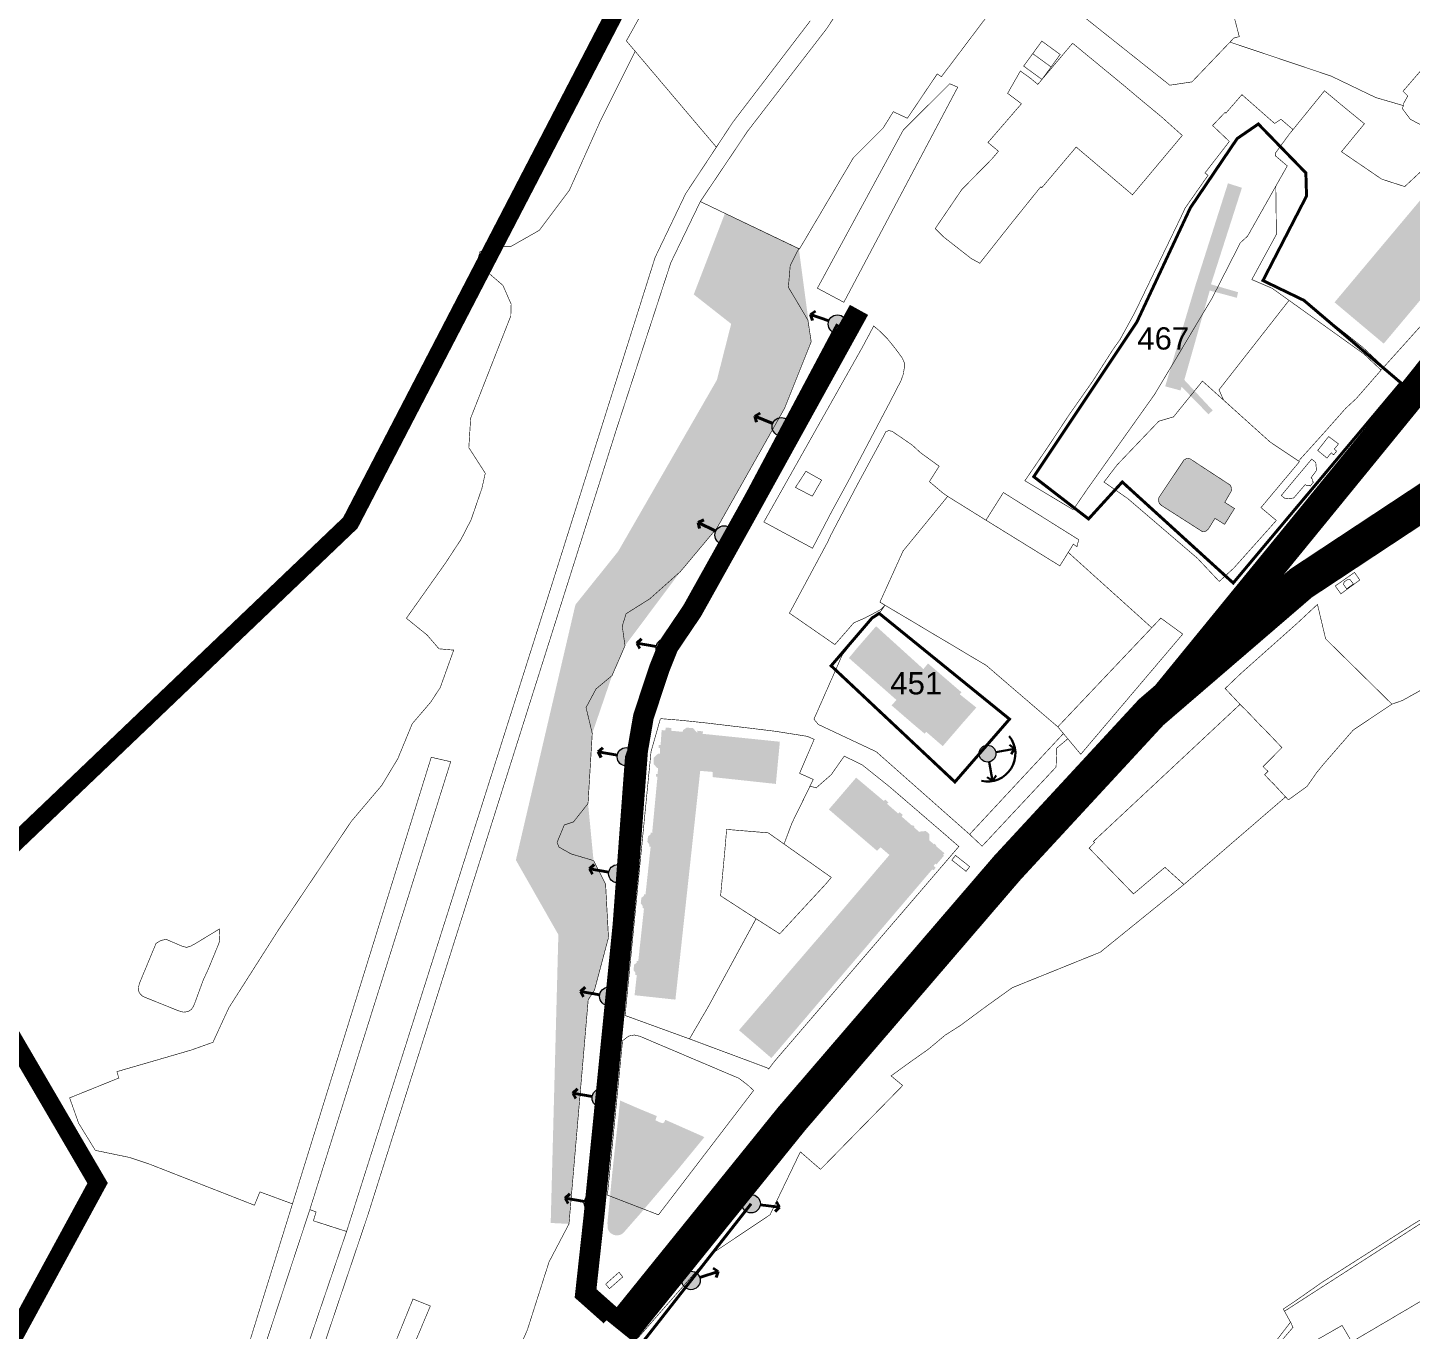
# Model space of a CAD drawing. Header units: millimetres. Extents: x 21689 to 31331, y 37531 to 43751.
# Drawn here: x 24152 to 24618.3, y 40315.5 to 40754.6 of the extents above; entities that cross this region are included whole.
import ezdxf

# ---------------------------------------------------------------- set-up
doc = ezdxf.new("R2010")
doc.units = ezdxf.units.MM
for name, pattern in [('DASHEDX2', [1.5, 1, -0.5]), ('g5_084', [0.4, 0.2, -0.2]), ('МЕЖА', [4, 1, -1, 1, -1])]:
    doc.linetypes.add(name, pattern=pattern)
for name, color, linetype, lineweight in [('0 . 11 - границы ДМ проект', 10, 'МЕЖА', 0), ('0.15 - Видовые раскрытия', 22, 'Continuous', 9), ('00 границы ОКН', 1, 'Continuous', 40), ('00 номер ОКН', 7, 'Continuous', 15), ('00 Разраб границы', 5, 'g5_084', 50), ('CONTUR', 150, 'Continuous', 9)]:
    doc.layers.add(name, color=color, linetype=linetype, lineweight=lineweight)
for name, color, linetype, lineweight, transparency in [('00 Дороги', 252, 'Continuous', 9, 0.2), ('00 ОКН', 1, 'Continuous', 9, 0.4), ('24. ценная дореволюц постройка', 192, 'Continuous', 13, 0.4)]:
    doc.layers.add(name, color=color, linetype=linetype, lineweight=lineweight, transparency=transparency)
doc.layers.add('00 Парки и скверы', color=7, linetype='Continuous', lineweight=9, true_color=0x00a945, transparency=0.5)
doc.layers.add('00 Природный ландшафт', color=7, linetype='Continuous', lineweight=9, true_color=0xa9da90, transparency=0.4)
doc.layers.add('25. ценная историческая застройка сов пер', color=7, linetype='Continuous', lineweight=0, true_color=0x19df16)
doc.styles.get("Standard").update_dxf_attribs({"font": 'arial.ttf'})
doc.linetypes.add('474_2', pattern='A,1,-0.5,[222,geobl2.shx,S=0.1,R=0,X=0,Y=0],-0.5,3', length=5)

# ---------------------------------------------------------------- blocks, each defined once
blk = doc.blocks.new('участки все')
at = {"layer": 'CONTUR', "const_width": 0.2}
for points in [[(2054.133082870001, 2712.473704539996), (2023.75751856, 2729.118794899994), (2001.12685642, 2741.505301999998), (1966.625271160003, 2760.373572079996), (1950.953462680001, 2767.453515329995), (1938.103218430002, 2772.020245839994), (1922.261856150002, 2775.86274954), (1910.143183300002, 2777.918255769997), (1889.563031940001, 2777.923247449995), (1878.844403720002, 2777.367296309996), (1862.614913870002, 2774.145662409996), (1846.316867450001, 2770.365071259999), (1834.355353049999, 2767.008111449999), (1794.12310741, 2747.943672689995), (1784.95306263, 2741.413950799993), (1754.339996120001, 2722.94228779), (1748.364390660001, 2719.313705569999), (1748.597910280001, 2718.890126599996), (1732.39723911, 2709.057971989998), (1701.364366350001, 2689.29271419), (1692.488999510002, 2683.068482719995), (1688.437505320002, 2680.360460809999), (1690.869772580001, 2675.933182799999), (1674.90298381, 2655.247318969996)], [(1333.103219529999, 2647.038549789999), (1354.47593705, 2715.802292379994), (1401.25056018, 2866.338246789994), (1407.80767663, 2864.837866409995), (1360.326477099999, 2713.87272349), (1326.39988624, 2610.890692919995)], [(1350.503956529999, 2641.192154709999), (1372.723832990003, 2706.50288552), (1372.849774220002, 2706.890962759993), (1440.251542280002, 2919.291954799999), (1476.699893910001, 3034.795484309994), (1486.99899077, 3056.288105029998), (1502.948926069999, 3080.444263219993), (1529.00121395, 3114.545908449996)], [(1542.250620819999, 3123.643216469995), (1534.551407720002, 3111.940923409995), (1507.902212069999, 3077.388409529995), (1491.948553630002, 3053.642313489996), (1482.00315425, 3033.044290079997), (1463.799583, 2977.292237669993), (1379.751862810001, 2711.595381989995), (1351.700384160002, 2628.543685479999)], [(1371.048697350001, 2624.497505859996), (1395.10571688, 2683.740040979996), (1400.94982958, 2681.390565949994), (1375.14983178, 2619.99468145)], [(1470.753114700001, 2670.442071189995), (1495.699596800001, 2698.940602689996), (1515.451833400002, 2712.138446419995), (1525.656493680002, 2733.34251491), (1532.456209790002, 2727.438371239994), (1560.149020510002, 2755.6948577), (1556.248712830002, 2758.944592759995), (1562.48819113, 2763.479148359998), (1568.88732776, 2767.99125988), (1574.388347690001, 2772.627118899996), (1579.518175140001, 2775.878642659998), (1588.166198590003, 2782.276355619993), (1597.064013340001, 2788.660244929997), (1626.75781196, 2800.645904339995), (1654.947399910001, 2823.464711549997), (1689.189567010002, 2852.980953889994), (1690.144201560001, 2851.976330799997), (1696.44397153, 2856.52996072), (1699.65473545, 2861.150870989994), (1702.141171120002, 2864.182849209996), (1711.984538820001, 2875.502319309999), (1720.158432020002, 2880.97727417), (1725.04846496, 2884.242465669995), (1728.567272870001, 2885.468621399996), (1750.615370269999, 2897.741296779997)], [(1487.376192660002, 3144.303400889999), (1467.027121520001, 3107.79442862), (1469.993348850003, 3104.278983429998), (1497.35914411, 3071.969719639994), (1502.948926069999, 3080.444263219993), (1529.00121395, 3114.545908449996)], [(1590.759527100003, 3118.960660899997), (1573.20357288, 3095.719103039999), (1571.797967480001, 3096.66062902), (1561.71907938, 3081.714721749995), (1556.982735320002, 3083.917244289994), (1553.538090620001, 3078.389903059993), (1543.504194610003, 3068.343364759996), (1525.354187360001, 3037.650804779994), (1498.649461870002, 3050.429708579999), (1491.93855585, 3053.642466519996), (1507.902212069999, 3077.388409529995), (1507.902212069999, 3077.388409529995), (1534.551407720002, 3111.940923409995), (1542.250620819999, 3123.643216469995)], [(1669.153415140001, 3126.340814359981), (1673.591449020001, 3109.222683849999), (1671.734056130001, 3108.741108289993), (1670.46321591, 3107.380544439999), (1704.568168190002, 3095.918386389982), (1719.597674870001, 3088.688255139998), (1728.91626133, 3085.975589969996), (1728.94666301, 3086.655132459979), (1730.39613719, 3089.232975969993), (1728.790679199999, 3090.837568229981), (1742.523749780001, 3106.707546869999)], [(1351.700384160002, 2628.543685479999), (1379.751862810001, 2711.595381989995), (1463.799583, 2977.292237669993), (1482.00315425, 3033.044290079997), (1491.948553630002, 3053.642313489996), (1498.649461870002, 3050.429708579999), (1525.136072609999, 3037.77414478), (1522.249467510002, 3032.118259669995), (1521.616799920001, 3024.75785468), (1528.18788782, 3013.717143309994), (1529.326357600003, 3006.42962997), (1520.36288601, 2983.996555819998), (1497.585136330003, 2943.654705689994), (1485.259965550002, 2928.953176199997), (1474.898695440002, 2919.731653149996), (1466.921793640002, 2914.713685929994), (1465.62748933, 2910.513445239994), (1466.556874990001, 2903.939139999995), (1462.202944500001, 2893.885658149993), (1456.7938909, 2889.378393359999), (1453.427598140002, 2883.08984049), (1455.524429380002, 2874.387640429995), (1454.102911820002, 2850.769109339999), (1449.197726660001, 2844.554110899997), (1446.10188364, 2843.521482429998), (1443.661967399999, 2837.648755239999), (1444.307640710002, 2836.05885329), (1448.392448530001, 2833.756304209994), (1455.948322280001, 2831.520628879996), (1460.017420560001, 2823.618252039996), (1460.991239819999, 2805.573126969997), (1456.269844940001, 2787.84517452), (1454.160110470002, 2784.597425599997), (1447.683980150003, 2709.065623119997), (1440.947421870002, 2696.228571649997), (1433.657166540001, 2673.349871189996), (1431.253673020001, 2667.896590499993)], [(1375.14983178, 2619.99468145), (1400.94982958, 2681.390565949994), (1395.10571688, 2683.740040979996), (1371.048697350001, 2624.497505859996)]]:
    blk.add_lwpolyline(points, dxfattribs=at)
for points in [[(1627.450012249999, 3161.429560439996), (1639.49876826, 3174.405287999994), (1667.908516040003, 3173.060415559979), (1678.433468399999, 3172.069302749995), (1684.298386550003, 3171.079519269995), (1686.199850610003, 3170.520407819997), (1687.03282769, 3169.407644819999), (1687.40503957, 3167.59192639), (1679.641200899998, 3158.200654749999), (1688.0511099, 3151.001844159997), (1675.926607140002, 3136.997264969999), (1677.20795385, 3135.777637799998), (1669.153415140001, 3126.340814359981), (1673.591449020001, 3109.222683849999), (1671.734056130001, 3108.741108289993), (1670.46321591, 3107.380544439999), (1657.657896610002, 3093.976391169999), (1650.180580650002, 3092.85082871998), (1615.12686316, 3120.727704229997), (1627.450012249999, 3161.429560439996)], [(1770.184901480003, 3142.694564389996), (1780.629304099999, 3135.134610649999), (1780.34401035, 3134.788973559982), (1784.652537950002, 3131.422986699996), (1786.670098350001, 3131.26210308), (1786.736869070002, 3131.051078649994), (1782.969338720002, 3125.98868867998), (1782.000881510001, 3126.743520959979), (1751.4426719, 3087.03080422998), (1751.966585600003, 3086.632780439999), (1747.37709573, 3081.442969349999), (1744.689682699998, 3077.694060819995), (1742.699106300002, 3078.96454389998), (1740.887723020001, 3076.262238529998), (1731.225948940002, 3081.380184059999), (1728.55118916, 3084.991166549997), (1728.91626133, 3085.975589969996), (1728.94666301, 3086.655132459979), (1730.39613719, 3089.232975969993), (1728.790679199999, 3090.837568229981), (1742.523749780001, 3106.707546869999), (1743.145398340002, 3109.42806292), (1747.670719460002, 3114.998860319982), (1770.184901480003, 3142.694564389996)], [(1637.605047950001, 3055.91288027), (1636.963303190001, 3056.452709359997), (1618.62126756, 3072.013641799997), (1607.031238600001, 3058.300880319999), (1606.675909580001, 3058.60632270998), (1596.59391308, 3046.070492029998), (1586.141590710002, 3032.860320979999), (1583.245653559999, 3034.434665609981), (1573.867792159999, 3041.768292819994), (1571.13018747, 3044.540228369995), (1580.061165229999, 3057.66368475998), (1585.77035694, 3063.48636743), (1590.158413370002, 3067.929255269999), (1591.54336109, 3069.558076159999), (1592.40939338, 3070.604832819998), (1590.731042710002, 3072.020539029996), (1589.30926754, 3073.212315359982), (1588.894563990001, 3073.558667079997), (1600.164103790001, 3086.586326179982), (1599.74940026, 3086.932677889999), (1595.507947050002, 3090.10763685), (1599.81316636, 3097.631828769998), (1601.395977060001, 3096.507588299981), (1603.304888570001, 3095.128353389999), (1604.924017609999, 3093.763554189994), (1605.249812360002, 3093.488564189996), (1605.684358400002, 3093.131908639996), (1616.836373590002, 3106.321367409997), (1617.406808240001, 3107.002644139997), (1635.054609729999, 3092.472348309981), (1639.63527241, 3088.592189269999), (1646.547864330001, 3082.876315399997), (1647.544938000003, 3082.031043899995), (1654.38142419, 3075.91633047998), (1637.605047950001, 3055.91288027)], [(1603.983006940001, 3103.498073029979), (1610.16428293, 3099.003406649979), (1613.228654260001, 3103.206551849995), (1607.047531390002, 3107.711216039999), (1603.983006940001, 3103.498073029979)], [(1354.47593705, 2715.802292379994), (1343.497757520003, 2719.850368399995), (1341.668828760001, 2715.348304649997), (1306.529113020002, 2729.116305309995), (1299.664460100001, 2731.431400969996), (1288.041167840001, 2733.839330969997), (1282.411084740001, 2742.985617589999), (1279.371856460002, 2751.532242579997), (1295.964553680002, 2758.228367719996), (1295.30745353, 2760.378452099998), (1311.168017470001, 2764.975755859996), (1320.369139750001, 2767.654961479995), (1327.679150579999, 2770.263110559994), (1333.006587380001, 2781.851716389996), (1349.667424840001, 2808.027039459994), (1374.34025927, 2844.779862429998), (1384.503971540002, 2856.774448029995), (1389.941437140002, 2865.751334609995), (1394.853559940002, 2877.646297839994), (1401.11574098, 2884.970540509996), (1404.279885309999, 2889.812170409998), (1408.823416970001, 2902.45278372), (1403.860028679999, 2902.888758159999), (1399.84132847, 2907.550325549993), (1392.877516470002, 2913.186982719999), (1406.164925050001, 2931.953838499998), (1411.29501129, 2939.79541431), (1414.66513103, 2946.333911909998), (1418.348855070002, 2957.027660549997), (1419.46605658, 2962.070622729996), (1413.918156310003, 2970.705645579998), (1414.540162510002, 2980.636247539995), (1428.067676900002, 3015.089617829995), (1428.188569410002, 3019.067816339993), (1425.405464359999, 3025.400492979999), (1418.605138680003, 3031.264652399994), (1417.14056684, 3034.887114109995), (1417.709369710003, 3036.768431069999), (1422.246832510002, 3038.559001659996), (1428.237186480001, 3038.577312109999), (1437.65928018, 3043.933161039997), (1447.826874260001, 3057.487699309997), (1458.430039170002, 3081.205694109995), (1469.993348850003, 3104.278983429998), (1497.35914411, 3071.969719639994), (1486.99899077, 3056.288105029998), (1476.699893910001, 3034.795484309994), (1440.251542280002, 2919.291954799999), (1372.849774220002, 2706.890962759993), (1372.723832990003, 2706.50288552), (1361.538659230002, 2710.094123539995), (1362.424685559999, 2713.100599969999), (1360.326477099999, 2713.87272349), (1407.80767663, 2864.837866409995), (1401.25056018, 2866.338246789994), (1354.47593705, 2715.802292379994)], [(1600.918635540002, 3099.294927729999), (1607.089913850003, 3094.800414409998), (1610.16428293, 3099.003406649979), (1603.983006940001, 3103.498073029979), (1600.918635540002, 3099.294927729999)], [(1560.358308840001, 3077.745502709993), (1576.01743593, 3093.356004769994), (1578.699390060003, 3092.174939659999), (1540.319325700002, 3019.681528949994), (1531.402023180002, 3024.438076159997), (1560.358308840001, 3077.745502709993)], [(1601.329320659999, 2959.526985019998), (1607.088754820001, 2967.978930859994), (1608.930284310001, 2970.690776359996), (1616.37266099, 2981.946995709979), (1624.23463838, 2993.17679185998), (1631.057663310003, 3003.822483059994), (1633.449478810002, 3007.205913359998), (1638.398124740001, 3016.260274979999), (1653.49661061, 3047.509540799983), (1655.367420070001, 3051.4809522), (1663.055763800003, 3062.473400769981), (1662.038235489999, 3063.28898492), (1666.434963080002, 3068.95175339), (1670.24080154, 3073.903557789992), (1664.592724230002, 3079.260071849982), (1668.800820020002, 3083.705713159979), (1669.076778890001, 3083.441486149983), (1674.48215996, 3089.66882205), (1685.503681689999, 3079.96000935998), (1687.655397099999, 3081.377090909999), (1691.702147690001, 3077.895109389981), (1690.44854863, 3076.35427951), (1685.760559220002, 3069.955961059997), (1685.776626720002, 3069.045704529999), (1689.76461504, 3065.644623499997), (1689.476872790001, 3065.139021899995), (1685.899860730002, 3058.803699079996), (1676.39222677, 3041.979029659997), (1673.958176079999, 3039.756259939997), (1664.422079110002, 3021.072003479996), (1645.11692973, 2988.737112569994), (1622.090620229999, 2956.329173869999), (1618.78635491, 2951.47969185), (1617.62028766, 2949.777519619995), (1601.329320659999, 2959.526985019998)], [(1690.44854863, 3076.35427951), (1691.702147690001, 3077.895109389981), (1702.31229075, 3090.962858289997), (1707.87140788, 3086.32771457998), (1715.772604640002, 3079.86670115), (1708.038149870001, 3070.434978289995), (1721.58691451, 3061.19748962998), (1729.35860086, 3058.688504819998), (1742.87151374, 3071.281816679984), (1746.4983574, 3067.806263049999), (1748.249804710002, 3069.85947838), (1764.85609917, 3055.885136969999), (1769.657833640002, 3051.421589159996), (1736.305814880001, 3013.421647749979), (1722.327700550002, 2997.875420079996), (1715.179549200002, 3004.534907759997), (1695.37120917, 3020.338281049997), (1681.573160690001, 3027.009554559983), (1696.259491680001, 3055.505093069994), (1696.038778370003, 3063.298561869982), (1687.394635060002, 3072.180975239979), (1690.44854863, 3076.35427951)], [(1685.760559220002, 3069.955961059997), (1687.394635060002, 3072.180975239979), (1696.038778370003, 3063.298561869982), (1696.259491680001, 3055.505093069994), (1681.573160690001, 3027.009554559983), (1695.37120917, 3020.338281049997), (1715.179549200002, 3004.534907759997), (1722.327700550002, 2997.875420079996), (1721.391684329999, 2996.829734819999), (1715.683773110002, 3002.197162999997), (1690.361100239999, 3020.334966789989), (1684.673286090001, 3024.402072999997), (1677.818282440003, 3027.347031509998), (1686.101238890002, 3042.560427709999), (1685.899860730002, 3058.803699079996), (1689.476872790001, 3065.139021899995), (1689.76461504, 3065.644623499997), (1685.776626720002, 3069.045704529999), (1685.760559220002, 3069.955961059997)], [(1721.391684329999, 2996.829734819999), (1715.683773110002, 3002.197162999997), (1690.361100239999, 3020.334966789989), (1666.749207180001, 2990.176023019994), (1668.325896390001, 2986.691849319999), (1683.95073207, 2972.622529959997), (1693.582311190003, 2966.185033429996), (1702.951552850001, 2976.581747619995), (1709.44413878, 2983.932456509996), (1713.004468890002, 2987.21799967), (1721.391684329999, 2996.829734819999)], [(1546.526513770001, 3004.466338039994), (1550.376781990002, 3011.667491509979), (1552.105274960002, 3010.261018049983), (1555.0014672, 3007.396654139993), (1557.778808180003, 3003.954102519994), (1560.041314730002, 3000.84943510998), (1560.678366660002, 2999.349666369999), (1560.712797440003, 2997.679119399982), (1560.3169156, 2995.335150799983), (1559.564786490002, 2993.23663789998), (1555.834185980002, 2986.01365252), (1541.590409790002, 2958.991345019982), (1536.096119899998, 2948.91531978998), (1529.76048646, 2936.792147249995), (1513.365762920002, 2945.643191449999), (1520.838746300004, 2958.8989697), (1546.526513770001, 3004.466338039994)], [(1627.993082790003, 2959.09886316998), (1632.411488090002, 2964.87130277), (1646.467035879999, 2979.596340429998), (1651.42965618, 2981.070399329998), (1661.184374980003, 2993.131233629996), (1683.95073207, 2972.622529959997), (1693.879183839999, 2965.98048709998), (1680.901918530002, 2950.488937659982), (1681.237711100002, 2950.213794809999), (1686.085560020001, 2946.149546229994), (1671.760023950003, 2930.118626149997), (1666.830865980002, 2925.604019009996), (1659.549272730001, 2933.345561349997), (1635.909126990002, 2953.60763524998), (1627.993082790003, 2959.09886316998)], [(1544.796533780001, 2958.082261059979), (1553.173449000002, 2973.554228889996), (1554.441126730002, 2976.01485516), (1555.347812980002, 2976.450982559996), (1556.58417075, 2976.212055899996), (1563.402552170002, 2971.527637209998), (1566.143830110002, 2968.995648779979), (1572.43416561, 2964.439314149982), (1569.154690150001, 2959.249448069997), (1573.606761070001, 2955.461259329997), (1575.308474400001, 2954.265198599998), (1560.276509290001, 2935.855058289992), (1552.472529580002, 2918.61429949), (1554.196840140001, 2917.587895019999), (1552.895853850001, 2916.217791429997), (1550.545866070002, 2914.913744569982), (1547.410848710002, 2913.281709359995), (1543.645359220001, 2911.619323719999), (1537.29350598, 2904.316456979999), (1532.06869774, 2907.926470769999), (1526.784667920001, 2911.587391709982), (1521.985479300001, 2914.91088772998), (1534.873023759999, 2938.91392033), (1535.990122540003, 2941.336851139997), (1544.796533780001, 2958.082261059979)], [(1700.037047829999, 2969.756278179979), (1703.718932660002, 2974.449977329998), (1707.04069256, 2971.949105209998), (1705.603767420002, 2970.191078549979), (1706.413484970002, 2969.518677159998), (1705.384428249999, 2968.274413579995), (1704.57455768, 2968.936817189991), (1703.137632540002, 2967.178790509999), (1700.037047829999, 2969.756278179979)], [(1671.987015400002, 2950.175385769995), (1668.635261110001, 2944.836625489981), (1665.396288370001, 2946.86622495998), (1663.150155430001, 2943.200561469996), (1662.239490740001, 2942.504491979998), (1661.157741720002, 2942.39104790998), (1647.352600640002, 2951.21245295), (1646.634087140003, 2951.963459349994), (1646.32068759, 2953.048268979997), (1646.544719450001, 2953.964850689983), (1654.916480080003, 2966.486858849996), (1655.87514434, 2967.052192089992), (1657.023052100001, 2966.91462051998), (1670.567638230001, 2958.057202769996), (1670.99162538, 2957.010700990002), (1670.85558413, 2955.96277102), (1668.708816760001, 2952.255586249979), (1671.987015400002, 2950.175385769995)], [(1698.01249827, 2966.847232349995), (1699.365054080001, 2965.706516799997), (1699.623516610001, 2962.992529289979), (1697.765817750002, 2960.530934789982), (1698.141142300003, 2960.225186509982), (1698.297944030001, 2959.362776489979), (1698.614047080002, 2959.107935239997), (1697.543775059999, 2957.784301529995), (1697.237516749999, 2958.028991969994), (1696.206215770002, 2957.944776139979), (1695.820893440003, 2958.25067745), (1691.931350899999, 2953.710158249982), (1689.12723034, 2953.443075119998), (1687.77482748, 2954.59378843), (1698.01249827, 2966.847232349995)], [(1527.53741112, 2962.726485749998), (1532.821848600001, 2959.745566039994), (1529.688819899999, 2954.323455079997), (1524.00401212, 2957.280502529997), (1527.53741112, 2962.726485749998)], [(1587.908732960001, 2946.432245579999), (1613.13046909, 2930.846017199998), (1615.93994629, 2935.383068989984), (1644.091641319999, 2909.991881549984), (1612.42996369, 2876.586098059997), (1601.86868969, 2885.65785458), (1593.518301560001, 2892.82574943998), (1588.32649679, 2897.285267519997), (1554.196840140001, 2917.587895019999), (1552.472529580002, 2918.61429949), (1560.276509290001, 2935.855058289992), (1575.308474400001, 2954.265198599998), (1578.71618584, 2952.15301491), (1587.908732960001, 2946.432245579999)], [(1594.088634809999, 2955.567764319996), (1619.475588500005, 2939.66900306), (1618.880057600003, 2937.34809087), (1617.64211877, 2938.137048059994), (1617.590599610001, 2938.037835449999), (1613.13046909, 2930.846017199998), (1588.215909530001, 2946.247541739998), (1594.088634809999, 2955.567764319996)], [(1705.947921899999, 2924.075276979995), (1712.42780542, 2928.63614884), (1714.208837260001, 2926.08885897998), (1707.837246000003, 2921.41632828999), (1705.947921899999, 2924.075276979995)], [(1708.72572165, 2924.582765949999), (1708.948376160002, 2925.409367569999), (1710.101282690001, 2926.251730969998), (1710.960632120001, 2926.208577289981), (1712.02820045, 2924.742220169996), (1709.793289990001, 2923.116408829999), (1708.72572165, 2924.582765949999)], [(1601.86868969, 2885.65785458), (1612.42996369, 2876.586098059997), (1614.31556486, 2874.337210799982), (1582.704999150003, 2840.350632659996), (1551.240918949999, 2868.202546959998), (1531.701332500004, 2877.39172657), (1530.238749210002, 2879.184134169998), (1539.73862593, 2900.728989169998), (1549.820772180003, 2913.274823169995), (1552.224727550001, 2914.838047129997), (1554.196840140001, 2917.587895019999), (1588.32649679, 2897.285267519997), (1593.518301560001, 2892.82574943998), (1601.86868969, 2885.65785458)], [(1690.144201560001, 2851.976330799982), (1696.44397153, 2856.52996072), (1699.65473545, 2861.150870990001), (1702.141171120002, 2864.182849209981), (1711.984538820001, 2875.502319309999), (1720.158432020002, 2880.97727417), (1725.04846496, 2884.242465669995), (1702.695125960003, 2906.254857729997), (1699.942677520001, 2917.857120959998), (1692.912457300004, 2911.314649189982), (1674.085527130002, 2894.54261734998), (1668.838634260002, 2889.522867109998), (1673.846856520002, 2884.17614957998), (1676.092989340003, 2881.96174478998), (1678.47480625, 2879.46525999), (1680.580511150001, 2877.223004299994), (1681.940157560002, 2875.892178279995), (1682.974009130001, 2874.836342029979), (1687.963766119999, 2869.589908679998), (1681.605692770001, 2863.187149729994), (1683.280983280001, 2861.571489269998), (1682.1244042, 2860.489179049982), (1684.269182120002, 2858.186324739982), (1684.979381240002, 2857.545447119999), (1689.189567010002, 2852.980953889979), (1690.144201560001, 2851.976330799982)], [(1612.42996369, 2876.586098059997), (1614.31556486, 2874.337210799982), (1615.78860471, 2872.5746439), (1620.16865132, 2867.347542039999), (1654.53916316, 2907.861947649995), (1647.161315270001, 2913.234935389999), (1612.42996369, 2876.586098059997)], [(1622.994354590002, 2835.703919479995), (1624.83348582, 2837.605792629984), (1624.418782100001, 2837.95214406), (1673.846856520002, 2884.17614957998), (1676.092989340003, 2881.96174478998), (1678.47480625, 2879.46525999), (1680.580511150001, 2877.223004299994), (1681.940157560002, 2875.892178279995), (1682.974009130001, 2874.836342029979), (1687.963766119999, 2869.589908679998), (1681.605692770001, 2863.187149729994), (1683.280983280001, 2861.571489269998), (1682.1244042, 2860.489179049982), (1684.269182120002, 2858.186324739982), (1684.979381240002, 2857.545447119999), (1689.189567010002, 2852.980953889979), (1654.947399910001, 2823.464711549997), (1648.53576432, 2829.242913829999), (1637.93853295, 2820.28500684), (1626.124985270002, 2832.47596489), (1622.994354590002, 2835.703919479995)], [(1475.330031680001, 2868.204424269999), (1478.46953712, 2879.276506209993), (1478.890362010003, 2879.330065789982), (1485.272515860001, 2878.812375329981), (1493.6990114, 2877.92339004), (1509.131093190001, 2876.087167049998), (1517.415629980002, 2875.070353109979), (1528.01985524, 2873.378026349979), (1530.32464925, 2872.382737619999), (1525.39911282, 2860.91798899998), (1530.00778276, 2858.867425019998), (1528.29367449, 2855.333618289987), (1527.498749390001, 2853.705765649996), (1522.853762980001, 2844.236746729999), (1520.164464100002, 2837.09782245), (1514.831974830002, 2840.85948544), (1500.809631070002, 2842.024121799979), (1500.223079170002, 2835.063015199979), (1498.77723059, 2819.654958499996), (1507.718459830001, 2813.848036769996), (1510.728862890002, 2811.911937179997), (1495.705474770002, 2784.261545309979), (1494.717531630002, 2782.43664426), (1488.278761990001, 2771.41505975998), (1466.589290940003, 2779.307125259998), (1467.123201030001, 2784.789020229982), (1475.330031680001, 2868.204424269999)], [(1614.31556486, 2874.337210799982), (1582.704999150003, 2840.350632659996), (1582.754375930002, 2840.309876429979), (1586.91421694, 2836.376160269996), (1611.84285108, 2863.05492445), (1612.09060123, 2869.44120787998), (1615.78860471, 2872.5746439), (1614.31556486, 2874.337210799982)], [(1520.164464100002, 2837.09782245), (1522.853762980001, 2844.236746729999), (1527.508747160002, 2853.705612629979), (1528.29367449, 2855.333618289987), (1528.923279250001, 2856.613997099994), (1530.974099070001, 2856.012600479997), (1536.143357610003, 2860.533535249982), (1536.471396860001, 2861.058520649996), (1540.458060960002, 2866.717569499997), (1546.483252680002, 2863.78531396998), (1555.641319959999, 2856.46505491998), (1572.97354046, 2841.569594349981), (1579.072287430001, 2836.256185289982), (1517.02477602, 2763.94499602), (1514.983751060001, 2761.266202719999), (1514.57904493, 2761.612401129998), (1488.288759770003, 2771.414906739999), (1494.717531630002, 2782.43664426), (1495.705474770002, 2784.261545309979), (1510.738860670001, 2811.91178415998), (1518.711019170001, 2806.819703649999), (1534.380950490002, 2823.790068969982), (1536.092253310002, 2825.833900829995), (1520.164464100002, 2837.09782245)], [(1536.092253310002, 2825.833900829995), (1534.380950490002, 2823.790068969982), (1518.711019170001, 2806.819703649999), (1507.718459830001, 2813.848036769996), (1498.77723059, 2819.654958499996), (1500.223079170002, 2835.063015199979), (1500.809631070002, 2842.024121799979), (1514.831974830002, 2840.85948544), (1536.092253310002, 2825.833900829995)], [(1576.712252010002, 2831.68225292), (1577.95631175, 2833.253230390001), (1582.73846343, 2829.469991139995), (1581.504401500002, 2827.898860659996), (1576.712252010002, 2831.68225292)], [(1303.858303450001, 2785.907898569996), (1303.335613020001, 2786.385904669994), (1302.91320649, 2786.882376099995), (1302.498604160002, 2787.888734509994), (1302.625106359999, 2788.966811909995), (1302.8288364, 2789.863704999996), (1303.03797352, 2790.460511559999), (1308.509562480001, 2803.626931389997), (1310.18434398, 2804.591309939999), (1311.890241190002, 2804.975204949995), (1317.255072930002, 2802.673063899994), (1318.768615050001, 2802.249892879998), (1320.26578297, 2802.716983659993), (1321.748464190001, 2803.544300679998), (1329.793056590002, 2808.411234169995), (1329.95761302, 2804.788670119997), (1329.731745050001, 2803.752114179995), (1326.17906613, 2795.086381469999), (1324.379160390003, 2791.173881029994), (1321.38416401, 2783.009618739998), (1321.083822680001, 2782.334207149994), (1320.368216400002, 2781.315147119996), (1319.25759555, 2780.622137099999), (1317.804397399999, 2780.414376509994), (1316.101356440002, 2780.870448249996), (1304.770907440001, 2785.423924539995), (1303.858303450001, 2785.907898569996)], [(1465.729077000004, 2770.800187699999), (1467.84340274, 2772.387846109996), (1469.718496370002, 2772.719150789999), (1471.552119890002, 2772.301081079982), (1504.985463780002, 2758.119193789993), (1508.039429060002, 2755.762422809996), (1509.902995300003, 2754.03387911), (1477.841005680002, 2712.114095009994), (1460.62263247, 2718.767710239998), (1465.729077000004, 2770.800187699999)], [(1690.869772580001, 2675.933182799999), (1691.703414560001, 2674.210403659999), (1688.04826173, 2669.956297589997), (1683.34712056, 2660.738142939997), (1680.607276630002, 2652.909986059996), (1684.154038119999, 2652.69569945), (1688.314943110003, 2660.592107309996), (1691.928370080001, 2665.386858359998), (1698.96185222, 2669.529256759997), (1708.24335329, 2674.847261939998), (1711.49844815, 2669.2973776), (1713.032187610002, 2670.193913589996), (1749.662738750001, 2691.76351841), (1756.383381790001, 2695.720701699996), (1744.940870890001, 2713.206034049996), (1743.76837609, 2715.004000199995), (1688.836396540002, 2679.634347219995), (1690.869772580001, 2675.933182799999)], [(1460.053438840001, 2688.766056229993), (1464.544581940001, 2692.757366369995), (1465.79042863, 2691.17827901998), (1461.309742400001, 2687.216809199999), (1460.053438840001, 2688.766056229993)]]:
    blk.add_lwpolyline(points, close=True, dxfattribs=at)
blk = doc.blocks.new('трасса вид раскр')
at = {"layer": '0.15 - Видовые раскрытия', "transparency": 33554687}
h = blk.add_hatch(color=256, dxfattribs=at)
h.dxf.hatch_style = 1
h.paths.add_polyline_path([(-2.77140992528075, -1.425612994971743, 1), (2.771409925364424, 1.42561299490626, 1)])
at = {"layer": '0.15 - Видовые раскрытия', "lineweight": 40}
for p, q in [((1.417292102341889, -2.775690191636386), (4.422765248844371, -8.61836849082465)), ((4.422765248844371, -8.61836849082465), (2.353760143574618, -8.218172634020448)), ((4.422765248844371, -8.61836849082465), (5.300357803174848, -6.70244308567635))]:
    blk.add_line(p, q, dxfattribs=at)
at = {"layer": '0.15 - Видовые раскрытия'}
blk.add_circle((0, 0), 3.116582324510425, dxfattribs=at)

msp = doc.modelspace()

# ---------------------------------------------------------------- hatches: boundary and pattern name
at = {"layer": '0.15 - Видовые раскрытия', "transparency": 33554687}
h = msp.add_hatch(color=256, dxfattribs=at)
h.dxf.hatch_style = 1
h.paths.add_polyline_path([(24475.98576343337, 40507.11269468517, 1), (24474.97858670245, 40512.71676594457, 1)])
at = {"layer": '00 ОКН'}
h = msp.add_hatch(color=222, dxfattribs=at)
h.dxf.hatch_style = 1
h.paths.add_polyline_path([(24535.37409181927, 40633.71190345313), (24545.66594411639, 40668.06699251247), (24556.525794, 40702.14234799999), (24561.23515990725, 40700.642341231), (24550.78858473833, 40668.09464253506), (24559.94106354463, 40665.44353524476), (24559.50618306536, 40663.55406413192), (24550.39259864292, 40666.01037657861), (24541.81616618269, 40635.87070478339), (24551.37151035528, 40625.6211482846), (24549.98274775248, 40624.26226269764), (24540.89128668282, 40633.58998009973), (24540.53937554926, 40632.3223792008)])
h = msp.add_hatch(color=222, dxfattribs=at)
h.dxf.hatch_style = 1
h.paths.add_polyline_path([(24533.74763288719, 40593.76045404896), (24547.9284562898, 40584.5543620476), (24549.02792715524, 40584.79676186595), (24549.29415544169, 40584.86913809201), (24552.25621414981, 40589.24496710721), (24555.51022487113, 40587.04228259647), (24558.81959235018, 40592.62017561571), (24555.47401353028, 40594.60510965926), (24557.82595348009, 40598.56927184758), (24557.35089719287, 40600.39457888665), (24543.51374127364, 40609.21952348106), (24542.36132955685, 40609.13871251935), (24541.24935263977, 40608.33060231288), (24532.95520393502, 40595.75312215905), (24533.15266938414, 40594.44883835287)])
h = msp.add_hatch(color=256, dxfattribs=at)
h.dxf.hatch_style = 1
h.paths.add_polyline_path([(24466.7351169312, 40519.81367011431), (24460.40419983809, 40512.43423409626), (24454.83972264623, 40517.25334083053), (24454.28708997258, 40516.6438356133), (24450.27072531899, 40520.02472729965), (24443.14551025836, 40526.18815967218), (24444.799977483, 40528.00367823617), (24428.76210247114, 40542.14344272905), (24431.4740551884, 40545.42983534808), (24437.93999991729, 40552.85999990495), (24453.86825835597, 40538.42433578291), (24455.44107262784, 40540.30319090115), (24466.69024211515, 40530.61007928605), (24466.13390418145, 40529.91987573325), (24471.71622151425, 40525.45712198563)])
at = {"layer": '00 Парки и скверы'}
h = msp.add_hatch(color=256, dxfattribs=at)
h.dxf.hatch_style = 1
h.paths.add_polyline_path([(24357.81426999309, 40390.32770442068), (24364.02810500871, 40387.76096774724), (24363.56443647271, 40386.32867417434), (24365.23996595508, 40385.55986937106), (24366.10407549945, 40385.33870644784), (24366.53910576245, 40385.72239740289), (24366.88503213801, 40386.50443800276), (24380.07195949585, 40380.67135723131), (24371.22698532982, 40369.87614487345), (24358.42588321374, 40354.84965928388), (24353.05645330545, 40348.72922923964), (24352.78300216229, 40348.43393253992), (24352.47476196891, 40348.1751591801), (24352.13657440732, 40347.95697384203), (24351.77375155771, 40347.78280367132), (24351.39199245902, 40347.65538444543), (24350.99729359123, 40347.57671760152), (24350.59585468574, 40347.54803879883), (24350.19398134307, 40347.56979850955), (24349.79798598764, 40347.64165494312), (24349.41408871543, 40347.76247941478), (24349.04831959179, 40347.93037407447), (24348.70642393423, 40348.1427017173), (24348.39377206787, 40348.39612720737), (24348.11527497103, 40348.68666986452), (24347.87530713612, 40349.00976599072), (24347.67763785724, 40349.36034055448), (24347.52537202405, 40349.73288690677), (24347.42090135172, 40350.12155327679), (24347.39680531015, 40351.8909658784), (24348.99635623522, 40368.4101748985), (24351.66328274213, 40393.00512589825)])
at = {"layer": '00 Природный ландшафт', "transparency": 33554585}
h = msp.add_hatch(color=256, dxfattribs=at)
h.dxf.hatch_style = 1
h.paths.add_polyline_path([(24334.42960555, 40351.42435203), (24340.90573587, 40426.95615451), (24343.01547034, 40430.20390343), (24347.73686522, 40447.93185588), (24346.76304596, 40465.97698095), (24342.69851118928, 40473.87049524415), (24340.84853722, 40493.12783825), (24342.27005478, 40516.74636934), (24348.9485699, 40536.24438706), (24353.30250039, 40546.29786891), (24372.00559095, 40571.31190511), (24384.33076173, 40586.0134346), (24407.10851141, 40626.35528473), (24410.68098429068, 40635.29618984991), (24416.071983, 40648.78835888), (24411.88169801, 40680.13287369), (24386.99405101479, 40692.02329186504), (24376.4745754298, 40664.68716045291), (24389.09093604437, 40654.7755433906), (24384.28656403149, 40635.89140275121), (24351.02607379422, 40578.12581440226), (24336.5949158051, 40560.11093717809), (24316.52587747976, 40474.04346204361), (24330.84518424172, 40448.90182083275), (24328.26039647891, 40351.72969699205)])
h.paths.add_polyline_path([(24498.9513252, 40804.17163197), (24502.9524351, 40819.92057494), (24505.5107, 40830.91154649), (24506.66636612, 40837.81393869), (24503.43882848, 40851.04349795), (24496.06671369, 40877.69665634), (24487.45350075, 40906.2388355), (24476.7944595, 40924.60221013), (24461.52353988, 40946.76622482), (24444.09549927, 40969.7732704), (24436.9319377, 40968.89291238), (24443.679016, 40960.414807), (24465.357404, 40917.383911), (24481.27022673414, 40881.92401746584), (24482.90390250231, 40869.46998343864), (24478.642721, 40829.543643), (24476.245056, 40813.911987)])
at = {"layer": '24. ценная дореволюц постройка'}
h = msp.add_hatch(color=192, dxfattribs=at)
h.dxf.hatch_style = 1
h.paths.add_polyline_path([(24613.35739, 40686.93856399999), (24634.589035, 40712.23116399999), (24651.16965, 40698.31271699999), (24609.028294, 40648.11102799999), (24592.447679, 40662.029475), (24612.908177, 40686.40343099999)])
at = {"layer": '25. ценная историческая застройка сов пер', "lineweight": 30, "true_color": 0x19df16, "transparency": 33554585}
h = msp.add_hatch(color=92, dxfattribs=at)
h.dxf.hatch_style = 1
h.paths.add_polyline_path([(24370.29613592517, 40427.00528768719), (24356.53253932532, 40428.49050738844), (24357.26732595549, 40435.27587759004), (24356.76020301846, 40435.33079385001), (24356.83918688698, 40436.06016856353), (24356.16642386345, 40436.92484259954), (24356.37809779211, 40438.78271617815), (24357.20288394183, 40439.41872063443), (24357.26815319783, 40440.02144807464), (24357.77527613488, 40439.96653181467), (24359.70647954571, 40457.80018520344), (24359.1993566087, 40457.85510146341), (24359.27834047723, 40458.58447617693), (24358.60557745369, 40459.44915021294), (24358.81725138236, 40461.30702379155), (24359.64203753208, 40461.94302824783), (24359.70730678807, 40462.54575568804), (24360.22037659794, 40462.54575568804), (24361.95064134573, 40478.52384562398), (24361.44351840872, 40478.57876188395), (24361.52250227724, 40479.30813659746), (24360.84973925371, 40480.17281063348), (24361.06141318237, 40482.03068421209), (24361.8861993321, 40482.66668866837), (24361.95146858809, 40483.26941610857), (24362.45859152514, 40483.2144998486), (24364.24846545211, 40502.1938749467), (24363.6922281336, 40502.2139021491), (24363.71227394357, 40503.10016558888), (24364.29857778936, 40503.08013578959), (24364.46084339288, 40505.11348893556), (24364.07845020126, 40505.12961041801), (24362.91651085368, 40506.47362995385), (24363.02148771099, 40508.58129825209), (24364.37965807963, 40509.85475254287), (24365.07281689237, 40509.85475254287), (24365.07281689237, 40511.82725540246), (24364.6592535909, 40511.82725540246), (24364.6592535908, 40512.79034258852), (24365.30337465254, 40512.79034258852), (24365.65334637129, 40517.85274736343), (24366.91881811586, 40517.76526338276), (24367.00641510931, 40518.73180738519), (24368.91286022114, 40518.55640083696), (24368.84894329951, 40517.63183090196), (24372.78355524262, 40517.26164005561), (24372.80986504316, 40517.80409268646), (24374.06343920622, 40518.66962675756), (24376.16032580521, 40518.53296374335), (24377.7101992704, 40516.91578185829), (24377.73299075445, 40517.62187492224), (24379.57916352178, 40517.41688040094), (24379.4879950832, 40516.59690107986), (24405.49793046225, 40513.93009380745), (24404.14970440194, 40499.70848045733), (24382.80551979857, 40502.01134432664), (24382.80551979857, 40503.76430236081), (24378.6527302332, 40504.1024545425)])
h = msp.add_hatch(color=92, dxfattribs=at)
h.dxf.hatch_style = 1
h.paths.add_polyline_path([(24431.21, 40501.82), (24440.5360387579, 40493.96330210421), (24440.97266788486, 40494.45338842173), (24442.06511328324, 40493.51195168815), (24441.62840848717, 40493.00944200074), (24445.42960159504, 40489.69026278413), (24445.86623072026, 40490.18034910318), (24446.95867611863, 40489.2389123696), (24446.52195524314, 40488.73638417984), (24450.0919486379, 40485.61905661423), (24450.28557398713, 40485.81992132037), (24450.88096148242, 40485.29583567076), (24450.70803007881, 40485.08109268935), (24452.45, 40483.56), (24452.89559818876, 40483.66972015703), (24454.69038095542, 40483.83802103161), (24455.82688658414, 40482.87582608214), (24455.91292857774, 40481.19652046738), (24455.86, 40480.7), (24457.43916974033, 40479.35348878495), (24457.63370964518, 40479.55510081318), (24458.22909714047, 40479.03101516357), (24458.06147615335, 40478.82286655801), (24460.95795439024, 40476.35312544626), (24460.4755839736, 40475.77837158328), (24460.80373949455, 40475.50301640668), (24458.28869755965, 40472.57045762885), (24457.93837158328, 40472.86441602641), (24457.2955839736, 40472.09837158328), (24457.90879900604, 40471.58382307574), (24457.97, 40471.39), (24457.38169412997, 40470.69793847194), (24456.80781727659, 40470.84373951223), (24405.02619097647, 40410.10290832476), (24402.63738564175, 40407.32223100452), (24391.72769448402, 40416.69445421518), (24428.8, 40459.83), (24442.44, 40475.77), (24439.44, 40478.33), (24438.27, 40477.15), (24422.01, 40491.1)])

# ---------------------------------------------------------------- linework, layer by layer
at = {"layer": '0 . 11 - границы ДМ проект', "color": 7, "linetype": 'DASHEDX2', "lineweight": 100, "ltscale": 9, "transparency": 33554687, "const_width": 6, "flags": 128}
msp.add_lwpolyline([(22946.72510491731, 37638.62634446473), (22902.58275362352, 38352.09544947399), (23040.30552195036, 38403.74699439852), (23117.28987673577, 38401.20998066332), (23331.1420536978, 38342.16201107598), (23767.91543332974, 38429.68248831519), (23839.74239124, 38479.18059107), (23935.86335432742, 38610.41912232844), (23988.40132216, 38646.94820499), (24015.49430024, 38690.25421504), (24098.8452309, 38777.81996658), (24145.02916959996, 38828.88408843358), (24135.93365142038, 38857.74903914007), (24309.79136626136, 39159.02335676074), (24384.57904334093, 39142.81432697957), (24479.69044304418, 39275.03790042002), (24546.54025369158, 39209.37293054136), (24750.00699521847, 39350.12800903574), (25003.87553727916, 39639.7952317453), (25413.16423419, 40107.12354531), (25363.28122043862, 40286.19634123781), (24989.22853481921, 40491.13671530629), (25395.27705222245, 40838.84090474431), (25660.55687700859, 41058.1212780236), (25845.23661174224, 41208.91797594001), (25792.92225945706, 41266.22521493745), (25888.27287515579, 41383.12165802711), (26058.62504157837, 41521.64746533835), (26092.19545014985, 41658.69000876763), (26130.82507784197, 41752.52885494489), (26159.06766021, 41742.26863352), (26300.90294768, 42104.40990112), (26325.33535177233, 42112.11412577571), (26524.47797661, 42049.11658247), (26659.51670021, 41994.10879823), (26661.29681694, 41997.38156594), (26646.24186780636, 42050.66573332276), (26706.45990802, 42026.98113369), (26859.65240616, 41970.83280222), (27006.59161047, 41919.76309608), (27172.97754121135, 41911.40656938787), (27384.06492399187, 41951.12446427483), (27369.53217738251, 42033.5881556695), (27673.2432763, 42086.299163), (27976.36208943, 41979.68805869), (28033.35021731, 41963.2255317), (28102.86024026, 41962.56134384), (28159.53544921, 41928.27357007), (28328.59992242, 41835.13504241), (28499.53452968, 41807.32807047), (28720.17246485, 41761.45017348), (29052.46195313211, 41622.83627716749), (29045.52470487974, 41606.09317728943), (29058.01506483, 41600.91798701), (29065.19261988, 41619.04810909), (29089.18447916, 41611.33081662), (29476.61138263, 41567.36910858), (29694.10996345, 41552.1384641), (29707.82845489, 41609.00136489), (29818.275139065, 41584.497076395), (29941.90103675, 41545.70507111), (30079.67228635, 41531.56698092), (30099.06303546, 41598.89996296), (30133.54357397405, 41631.14582509245), (30187.92633103131, 41657.25471079486), (30321.65960711539, 41749.6743683796), (30401.38263574907, 41749.67436839595), (30509.19471491012, 41676.73679472978), (30617.63335427429, 41749.6743684403), (30608.36187039, 41787.70236535), (30599.77219858887, 41907.49940916979), (30613.24786402192, 41930.64783038973), (30611.36174401594, 41954.38579577781), (30596.20036098, 41953.50793185), (30593.66803204827, 42010.2473076045), (30597.05242802, 42063.37447629), (30605.37673080241, 42235.81472535374), (30665.45288897015, 42236.16617940241), (30657.33209828, 42284.13072247), (30610.31596798244, 42363.40028195169), (30625.51081777, 42373.5175948), (30633.15317981222, 42373.02058397978), (30649.52445566, 42377.67990423), (30654.80521015, 42423.44887382), (30716.02784902182, 42430.23311197), (30760.54269703, 42567.64931255), (30765.79914673, 42586.35875087), (30791.94896227, 42710.48550226), (30846.36596234, 42699.40050186), (30866.74415354, 42759.78235987), (30939.13356086, 42753.23395767), (31030.96140422, 42735.48796885), (31057.15772466, 42750.27677829), (31131.35464117867, 42919.39390898121), (31178.70652303, 43049.99406818), (31223.89605601, 43155.77153144), (31261.16372977, 43239.22040075), (31200.22801675, 43266.25338926), (31159.04111994206, 43264.61713918536), (31092.90331316364, 43324.58746368033), (31030.83524853704, 43397.77160590068), (30974.06390645161, 43434.0146775), (30837.6789623, 43448.49250196), (30812.705, 43443.575), (30797.5685287, 43373.25902416), (30670.04491227509, 43084.43450838327), (30627.79324233, 42979.09036925), (30572.79299257, 42815.92515511), (30581.39016593, 42739.20179252), (30580.07135906, 42670.05223769), (30572.53432323, 42633.01777761), (30553.34306316, 42565.66186988), (30547.39514436, 42556.65297386), (30525.72109807281, 42505.24778370114), (30514.50603629337, 42510.10759179771), (30479.51154115131, 42425.85737494091), (30461.95050270375, 42345.38326407271), (30464.74984954376, 42236.14262650892), (30403.52050363, 42231.71695614), (30361.99926578958, 42222.30444943785), (30262.36972906, 42221.18809992), (30097.98451162034, 42200.40990911883), (30088.9462716438, 42269.88821036791), (30058.49243754998, 42273.90206414822), (30000.91284802227, 42267.83146293058), (30008.92580966462, 42181.87578158898), (29926.0240286, 42170.85978648), (29838.03744895606, 42159.36450204132), (29837.12383709, 42151.41822664), (29801.61662566, 42150.51865914), (29804.07857113, 42118.48481974), (29746.29346473, 42112.7697388), (29727.00532503, 42117.6116394), (29726.76722718, 42121.2628793), (29669.98646400891, 42116.48262229376), (29667.12373654, 42186.75173099), (29663.62250802323, 42276.82476183269), (29664.83122397, 42334.19663553), (29729.6717126, 42336.193867), (29743.29418113489, 42425.80320210828), (29681.44663512, 42426.64211348), (29599.85191165767, 42422.04241824291), (29585.2883337, 42460.05436808), (29593.5479417579, 42547.89601419552), (29586.22551206196, 42640.9310887782), (29612.42445620809, 42670.25992293473), (29566.57327661007, 42703.2437687211), (29536.54874412536, 42712.38059703462), (29485.12816521317, 42721.10504353845), (29445.22086842424, 42718.94205858545), (29271.8683758008, 42704.275412847), (29252.91371590861, 42692.41130837031), (29197.94774281654, 42673.03837105442), (29178.85069025564, 42668.76578992854), (29146.59228414582, 42665.68223076126), (29091.04407576824, 42663.10135964528), (29090.11812220957, 42694.3862204944), (29093.43460651, 42735.40527867), (29109.45848563, 42731.73992254), (29114.94309622, 42754.24594576), (29105.61053462, 42762.56884649), (29115.29978938, 42813.46049171998), (29163.59491738, 42900.00099385998), (29195.32188205725, 42957.40854522219), (29200.52688315276, 43020.60481448934), (29169.0348664884, 43102.91209733505), (29094.38675376727, 43130.15592398119), (29034.06840834477, 43130.53740879444), (28931.04700203988, 43118.36538761878), (28819.40132517501, 43060.1083569729), (28798.63147856091, 43021.64063544854), (28799.7435021884, 42985.87842207693), (28707.96440893, 42909.0252998), (28686.58712993, 42891.67506201), (28665.24172863, 42871.73188222), (28655.12156687, 42859.96682858), (28647.8454703233, 42848.5009381712), (28636.34679172, 42823.08426065998), (28630.35631558, 42817.17597907998), (28632.11378886, 42786.96902715998), (28651.55515831, 42783.79133726), (28691.77825436, 42770.27542617), (28688.63081614, 42759.99360695), (28685.89634234, 42758.395475), (28674.40357506, 42734.05142049), (28670.95833958, 42721.95415807), (28465.92243485, 42806.49441174), (28422.23013497, 42822.02345848), (28375.90015172562, 42835.07284409375), (28353.71044403, 42839.03267097), (28334.90488412, 42842.59063103), (28324.44671292, 42844.67077209), (28310.37114872, 42860.63633377), (28285.15205339, 42868.53187519), (28273.81454987, 42871.96611958), (28249.68513326, 42869.3955872), (28186.52221434, 42849.6226981), (28159.72536623, 42849.83301478), (28118.7520382, 42863.99044072), (28094.80339647, 42888.24721247), (28084.70744497, 42900.92183891), (28068.74021725, 42924.61639976), (28025.61975184, 42901.73660556), (28004.08109117971, 42892.69564847946), (27951.91534533, 42913.21458231), (27851.65384584, 42849.78959598), (27793.90021593, 42819.52381693), (27766.58818120009, 42881.70391995375), (27711.87730359, 42969.56031199), (27682.20288296, 43019.56488889), (27636.09043013979, 43064.50141860492), (27679.03864238, 43117.90435856), (27700.15518098, 43145.10110915), (27730.28271017, 43232.44009602), (27705.34812259, 43256.96201345), (27691.78757115, 43306.55985731), (27688.55318108, 43316.06942275), (27675.10490733, 43337.73544351), (27671.01535535, 43346.90810373), (27667.81279636, 43356.53718306), (27665.86817049, 43367.33700387), (27665.76157527, 43376.04867014), (27664.77821631, 43381.0537483), (27419.58575883, 43272.55799286), (27422.81890232, 43266.22781288), (27362.66618872, 43207.29930539), (27358.27070715, 43197.79592644), (27315.11399709999, 43177.12668317), (27276.84908718915, 43176.61480263399), (27257.44257907, 43175.75043457), (27253.83522487, 43180.49569694), (27248.87528509, 43187.0316803), (27238.09405866, 43198.05682708), (27218.2906013, 43206.98012086), (27213.36000158, 43207.59562595), (27202.43088473, 43208.96298996), (27239.74494121, 43225.54168404), (27236.35203919, 43231.88367117), (27229.04059708, 43245.5056996), (27224.7919333, 43253.43079929), (27207.05858072, 43286.52251904), (27191.90159477, 43314.8047647), (27189.95716867, 43318.43455864), (27109.8155034583, 43276.32721771863), (27075.56251106304, 43340.35164834721), (27088.28707410454, 43348.01419796926), (27054.82285237403, 43405.38715549072), (27040.01979227071, 43396.5861994771), (27025.14479362, 43422.09829729), (27004.0522851, 43461.84151952), (26932.7948389365, 43645.54539120023), (26914.14332032, 43691.79969043), (26899.52170033536, 43700.46032686521), (26872.12889142, 43716.99325631), (26742.38825656, 43504.7787994), (26736.34406321, 43496.67130718), (26723.67678734062, 43483.84389091872), (26681.04643538447, 43469.92038556975), (26667.11473136, 43474.54131757), (26618.21939752, 43488.580173), (26621.70934231434, 43502.66356837878), (26587.49212292, 43510.32086384), (26573.52049759, 43508.91481131), (26527.89831783, 43493.7733508), (26492.74337841, 43503.26176598), (26478.24389174, 43499.38377904), (26452.06606417, 43505.4146991), (26442.19252203, 43502.57587906), (26426.70071564, 43506.38314202), (26416.40311168401, 43498.79249127809), (26374.87207378044, 43508.44730635364), (26369.59399416, 43485.7275049), (26357.37897582, 43433.16417905), (26343.06381791, 43372.10294825), (26343.6786678, 43335.8539194), (26278.09074762, 43335.36827745), (26275.09534301, 43319.34402715), (26179.58192185, 43336.14676937), (26136.0703548, 43350.43318253), (26129.55201155, 43332.91286215), (26114.20971186, 43338.64784688), (26048.35506142, 43335.76626929), (26042.26797116, 43335.95948356), (26041.86472939, 43305.05540941), (26039.99378916, 43285.4039008), (25993.77193184, 43297.06179436), (25935.55102167789, 43314.57112050177), (25864.48503190899, 43314.71083805125), (25836.10421571, 43306.43559884), (25791.05976241, 43309.43539477998), (25778.10259833695, 43340.97405016523), (25720.40281878272, 43383.90496312184), (25692.70917659845, 43506.69747200867), (25567.19248572541, 43536.12495177098), (25552.485220205, 43470.445200915), (25520.71834065221, 43350.23187363417), (25464.4193899, 43088.87516373), (25450.37931466959, 42940.3471690628), (25403.20398030043, 42900.12233338031), (25517.16577832256, 42564.61468707082), (25324.39, 42333.51), (25231.57343895117, 42248.42380332648), (25084.91206923162, 42241.31572626211), (25004.68427812343, 42115.84432806293), (25034.0844805, 42028.82343563), (25232.98165127, 41677.08484062), (25331.23967759572, 41588.66101974178), (25222.08178721968, 41431.41821567321), (24497.00343557051, 41147.15772830281), (24469.59886480554, 41188.24109533482), (24382.78211162263, 41181.72546859382), (24281.81137437659, 41064.61982370605), (24269.00214148412, 41033.06436629905), (24267.5245085035, 40970.79496606809), (24345.86288296, 40986.53512073), (24396.82001098, 40849.89746461), (24260.72878449457, 40587.69677080878), (24122.5424571325, 40455.82937472836), (24175.54668137, 40365.14828987), (24087.33073385638, 40202.94605711414), (23882.35419247704, 40127.12856999472), (23799.32385404936, 39897.89063100012), (23757.22793379682, 39543.03647117824), (23644.4867355699, 39442.47849711501), (23258.99204067956, 39279.21955462926), (23188.93464728753, 39177.23856888045), (23155.23171305242, 38943.77132317436), (22794.4181132699, 38626.81787743152), (22640.54748192607, 38070.59207357608), (22681.17562130765, 37890.90838970592), (22868.63737157313, 37599.25017902408), (22946.72510491731, 37638.62634446473)], close=True, dxfattribs=at)
at = {"layer": '0.15 - Видовые раскрытия', "lineweight": 30}
for p, q in [((24484.5929102626, 40511.55213285045), (24478.28421069759, 40510.41831868033)), ((24484.5929102626, 40511.55213285045), (24482.88256808696, 40512.83833584843)), ((24484.5929102626, 40511.55213285045), (24483.43745254636, 40509.7508816254)), ((24477.1195776035, 40500.80399512016), (24475.98576343337, 40507.11269468517)), ((24477.1195776035, 40500.80399512016), (24478.40578060145, 40502.51433729583)), ((24477.1195776035, 40500.80399512016), (24475.31832637842, 40501.95945283641))]:
    msp.add_line(p, q, dxfattribs=at)
at = {"layer": '0.15 - Видовые раскрытия', "linetype": '474_2', "const_width": 1}
for points in [[(24342.70272693257, 40358.43127897428), (24353.80738740244, 40508.84953249199), (24366.87540539676, 40545.53552830622), (24424.91844314869, 40654.70490048156)], [(24342.70272693257, 40358.43127897428), (24353.80738740244, 40508.84953249199), (24366.87540539676, 40545.53552830622), (24424.91844314869, 40654.70490048156)], [(24371.60364154874, 40240.65586969459), (24362.18957546006, 40273.82557607619), (24357.33328157021, 40309.10873695831), (24395.80603604477, 40358.21418632894)], [(24371.60364154874, 40240.65586969459), (24362.18957546006, 40273.82557607619), (24357.33328157021, 40309.10873695831), (24395.80603604477, 40358.21418632894)]]:
    msp.add_lwpolyline(points, dxfattribs=at)
at = {"layer": '0.15 - Видовые раскрытия'}
msp.add_circle((24475.4821750679, 40509.91473031486), 2.846929031779744, dxfattribs=at)
at = {"layer": '0.15 - Видовые раскрытия', "lineweight": 30}
msp.add_arc((24475.4821750679, 40509.91473031486), 9.403027273497633, 257.3827734163268, 38.56080260772534, dxfattribs=at)
at = {"layer": '00 границы ОКН', "const_width": 1}
msp.add_lwpolyline([(24559.62996095, 40717.23155274), (24566.75996099, 40722.13155268), (24582.779961, 40705.6515525), (24583.00996097, 40697.86155256), (24568.31996098, 40669.37155262), (24582.11996095, 40662.70155256), (24614.83996095, 40634.87155228), (24558.29996092, 40567.43155272), (24520.89996093, 40601.48155305), (24509.54996093, 40589.02155309), (24491.07996089, 40603.26155331), (24525.7999609, 40655.35155303), (24543.82996095, 40693.86155288), (24559.62996095, 40717.23155274)], close=True, dxfattribs=at)
at = {"layer": '00 Дороги', "lineweight": 9}
for points, const_width in [([(24952.41830115757, 40891.11582547963), (24945.44137457138, 40884.80260326229), (24824.48736051717, 40766.17422018414), (24777.65679615657, 40724.60864810224), (24681.47254647303, 40638.84157492046), (24634.22838165378, 40602.40032753396), (24581.22326857221, 40567.39619831969), (24530.60663882765, 40523.84384391826), (24530.60601731749, 40523.84317161042)], 12), ([(24530.89845253556, 40523.71475224527), (24616.3381847592, 40628.39314079765), (24665.88235634421, 40690.62223638494), (24734.2714954486, 40774.56727811721), (24783.99228646798, 40826.25072846642), (24892.31975142057, 40870.68407268189)], 10), ([(24432.16791267163, 40659.49015417851), (24393.99963100022, 40590.40233400236), (24375.93605494861, 40558.03104200688), (24367.88344412571, 40546.10693922604), (24364.90099374947, 40538.65439764857), (24359.52600883414, 40522.4149101817), (24357.53769127358, 40510.88830367909), (24354.65011556587, 40472.48522622431), (24342.78948377001, 40353.46729909381), (24340.01391937046, 40327.99919649196), (24348.44348433613, 40320.50979375157)], 7), ([(24530.60601731749, 40523.84317161042), (24482.20708152256, 40471.48846195611), (24409.46599053201, 40386.84008081985), (24351.6535258446, 40315.23810620782)], 12)]:
    msp.add_lwpolyline(points, dxfattribs=dict(at, const_width=const_width))
at = {"layer": '00 Разраб границы', "ltscale": 5, "const_width": 1}
msp.add_lwpolyline([(24438.97035295, 40557.19677604), (24436.56639758, 40555.63355208), (24422.77716999239, 40539.532582689), (24464.49185907193, 40500.3660765455), (24482.89899697783, 40521.55716865752), (24438.97035295, 40557.19677604)], dxfattribs=at)
msp.add_lwpolyline([(24438.97035295, 40557.19677604), (24436.56639758, 40555.63355208), (24422.77716999239, 40539.532582689), (24464.49185907193, 40500.3660765455), (24482.89899697783, 40521.55716865752), (24438.97035295, 40557.19677604)], dxfattribs=at)

# ---------------------------------------------------------------- block references
at = {"layer": '0.15 - Видовые раскрытия'}
for p, rotation in [((24424.91844314869, 40654.70490048156), 223.413345412285), ((24424.91844314869, 40654.70490048156), 223.413345412285), ((24406.00686769457, 40620.08429587765), 221.1368478573985), ((24406.00686769457, 40620.08429587765), 221.1368478573985), ((24386.68989198002, 40583.5920142496), 217.0575958416287), ((24386.68989198002, 40583.5920142496), 217.0575958416287), ((24366.87540539676, 40545.53552830622), 232.9637359319891), ((24366.87540539676, 40545.53552830622), 232.9637359319891), ((24353.80738740244, 40508.84953249199), 232.9637359319891), ((24353.80738740244, 40508.84953249199), 232.9637359319891), ((24350.89740331384, 40469.43232333371), 232.9637359319891), ((24350.89740331384, 40469.43232333371), 232.9637359319891), ((24347.84609230269, 40428.10076939011), 232.9637359319891), ((24347.84609230269, 40428.10076939011), 232.9637359319891), ((24345.31846388463, 40393.86276155386), 232.9637359319891), ((24345.31846388463, 40393.86276155386), 232.9637359319891), ((24342.70272693257, 40358.43127897428), 232.9637359319891), ((24342.70272693257, 40358.43127897428), 232.9637359319891), ((24395.80603604477, 40358.21418632894), 55.78410350039333), ((24395.80603604477, 40358.21418632894), 55.78410350039333), ((24375.5440977006, 40332.35246675365), 80.96076748399135), ((24375.5440977006, 40332.35246675365), 80.96076748399135)]:
    msp.add_blockref('трасса вид раскр', p, dxfattribs=dict(at, rotation=rotation))
at = {"layer": 'CONTUR'}
msp.add_blockref('участки все', (22886.7456254, 37642.35872891), dxfattribs=at)

# ---------------------------------------------------------------- texts
at = {"layer": '00 номер ОКН', "color": 4, "char_height": 7.5, "attachment_point": 1}
for s, insert in [('{\\C7;467}', (24525.97204292109, 40653.61164990791)), ('{\\C7;451}', (24442.72526161961, 40537.39612023228))]:
    msp.add_mtext_dynamic_manual_height_columns(s, width=10, gutter_width=12.5, heights=[0], dxfattribs=dict(at, insert=insert))

doc.saveas('drawing.dxf')
